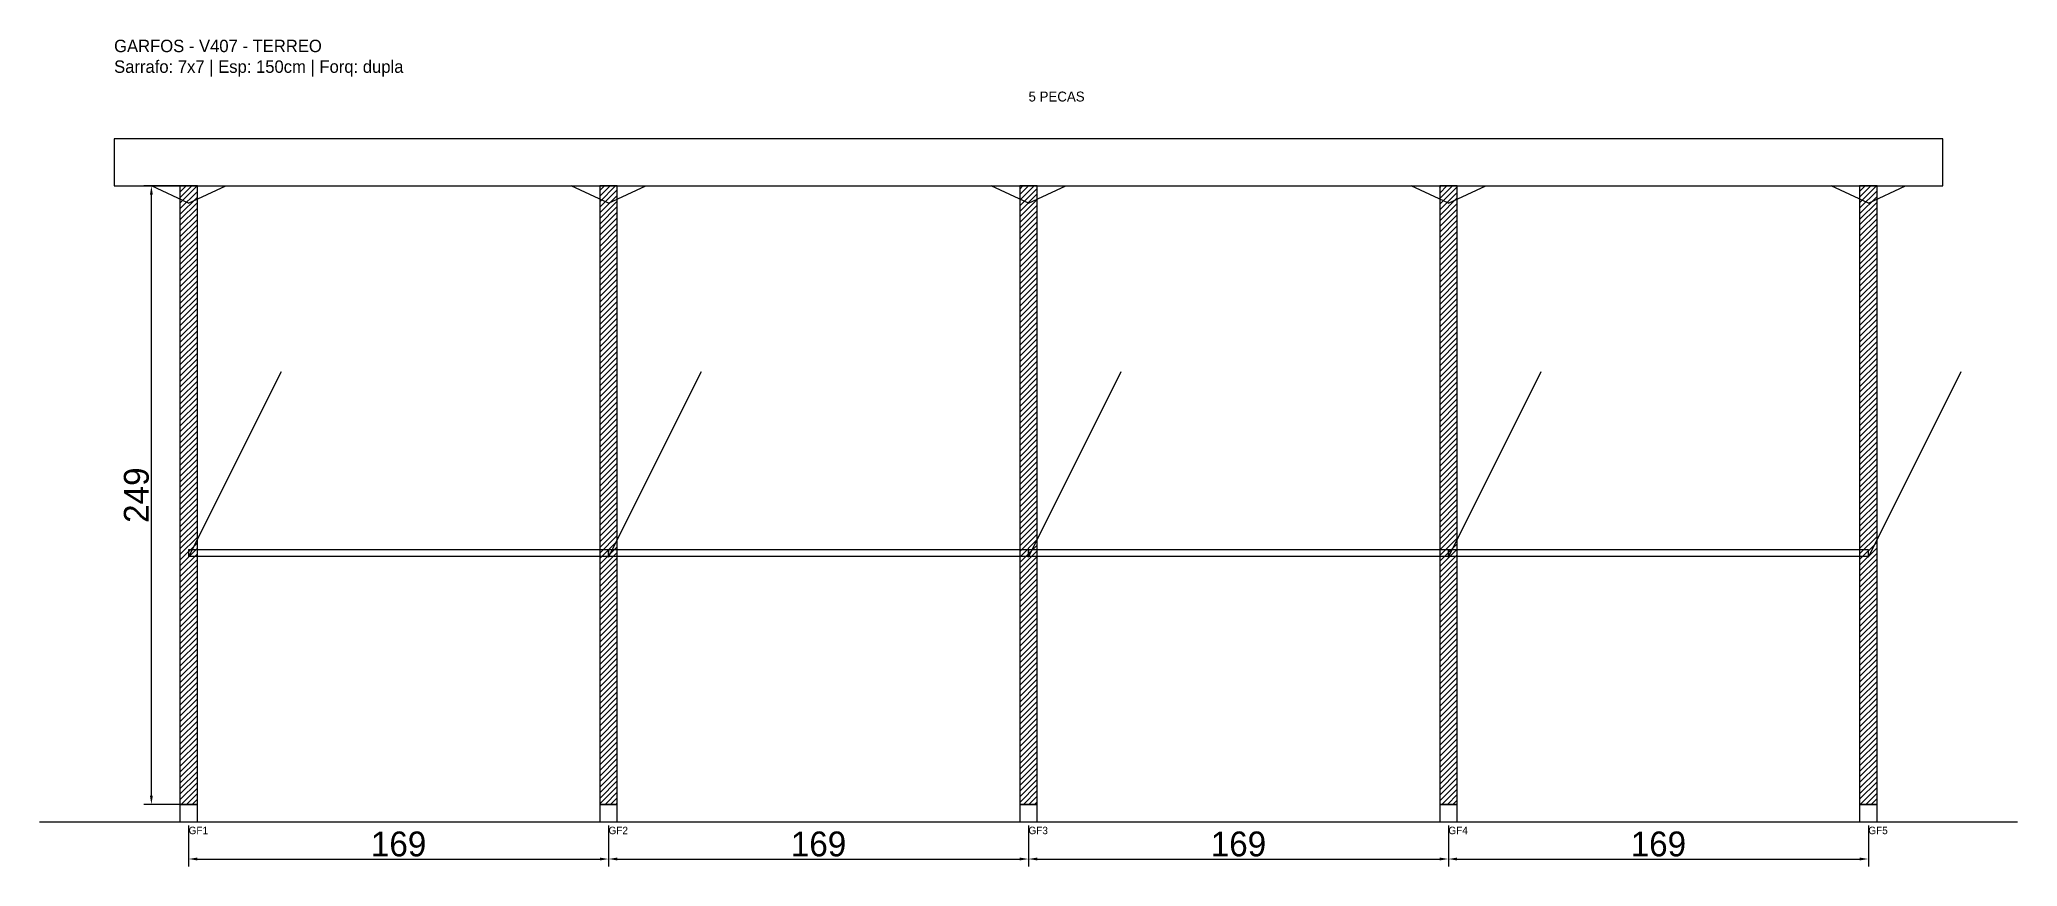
# Model space of a CAD drawing. Header units: metres. Extents: x -30 to 766, y -25 to 308.
import ezdxf

# ---------------------------------------------------------------- set-up
doc = ezdxf.new("R2010")
doc.units = ezdxf.units.M
for name, color, linetype in [('BARRA_ANCORAGEM', 1, 'Continuous'), ('COTA', 241, 'Continuous'), ('GARFOS OK', 3, 'Continuous'), ('NOME DA VIGA', 6, 'Continuous'), ('SARR_7x7', 40, 'Continuous'), ('TIRAS REESCORAMENTO', 252, 'Continuous'), ('VIGAS', 3, 'Continuous')]:
    doc.layers.add(name, color=color, linetype=linetype)
doc.dimstyles.new('EZ DXF', dxfattribs={"dimtxt": 10, "dimasz": 3.5, "dimexe": 3, "dimexo": 1.5, "dimgap": 1, "dimtad": 1, "dimdec": 1, "dimdsep": 46, "dimcen": 2.5, "dimazin": 3, "dimtfac": 1, "dimtmove": 0, "dimatfit": 3})

msp = doc.modelspace()

# ---------------------------------------------------------------- hatches: boundary and pattern name
at = {"layer": 'COTA'}
h = msp.add_hatch(dxfattribs=at)
h.set_pattern_fill('ANSI31', scale=0.5)
h.paths.add_polyline_path([(26.5, 0), (33.5, 0), (33.5, 249), (26.5, 249)])
h = msp.add_hatch(dxfattribs=at)
h.set_pattern_fill('ANSI31', scale=0.5)
h.paths.add_polyline_path([(195.5, 0), (202.5, 0), (202.5, 249), (195.5, 249)])
h = msp.add_hatch(dxfattribs=at)
h.set_pattern_fill('ANSI31', scale=0.5)
h.paths.add_polyline_path([(364.5, 0), (371.5, 0), (371.5, 249), (364.5, 249)])
h = msp.add_hatch(dxfattribs=at)
h.set_pattern_fill('ANSI31', scale=0.5)
h.paths.add_polyline_path([(533.5, 0), (540.5, 0), (540.5, 249), (533.5, 249)])
h = msp.add_hatch(dxfattribs=at)
h.set_pattern_fill('ANSI31', scale=0.5)
h.paths.add_polyline_path([(702.5, 0), (709.5, 0), (709.5, 249), (702.5, 249)])

# ---------------------------------------------------------------- linework, layer by layer
at = {"layer": 'BARRA_ANCORAGEM'}
for p, q in [((30, 99.6), (67.35, 174.3)), ((199, 99.6), (236.35, 174.3)), ((368, 99.6), (405.35, 174.3)), ((537, 99.6), (574.35, 174.3)), ((706, 99.6), (743.35, 174.3))]:
    msp.add_line(p, q, dxfattribs=at)
at = {"layer": 'GARFOS OK'}
for p, q in [((30, 242), (15, 249)), ((15, 249), (45, 249)), ((30, 242), (45, 249)), ((199, 242), (184, 249)), ((184, 249), (214, 249)), ((199, 242), (214, 249)), ((368, 242), (353, 249)), ((353, 249), (383, 249)), ((368, 242), (383, 249)), ((537, 242), (522, 249)), ((522, 249), (552, 249)), ((537, 242), (552, 249)), ((706, 242), (691, 249)), ((691, 249), (721, 249)), ((706, 242), (721, 249))]:
    msp.add_line(p, q, dxfattribs=at)
at = {"layer": 'GARFOS OK', "linetype": 'CONTINUOUS'}
msp.add_line((-30, -7), (766, -7), dxfattribs=at)
at = {"layer": 'GARFOS OK'}
for points in [[(26.5, 0), (33.5, 0), (33.5, 249), (26.5, 249), (26.5, 0)], [(195.5, 0), (202.5, 0), (202.5, 249), (195.5, 249), (195.5, 0)], [(364.5, 0), (371.5, 0), (371.5, 249), (364.5, 249), (364.5, 0)], [(533.5, 0), (540.5, 0), (540.5, 249), (533.5, 249), (533.5, 0)], [(702.5, 0), (709.5, 0), (709.5, 249), (702.5, 249), (702.5, 0)]]:
    msp.add_lwpolyline(points, dxfattribs=at)
at = {"layer": 'SARR_7x7'}
for points in [[(26.5, -7), (33.5, -7), (33.5, 0), (26.5, 0), (26.5, -7)], [(195.5, -7), (202.5, -7), (202.5, 0), (195.5, 0), (195.5, -7)], [(364.5, -7), (371.5, -7), (371.5, 0), (364.5, 0), (364.5, -7)], [(533.5, -7), (540.5, -7), (540.5, 0), (533.5, 0), (533.5, -7)], [(702.5, -7), (709.5, -7), (709.5, 0), (702.5, 0), (702.5, -7)]]:
    msp.add_lwpolyline(points, dxfattribs=at)
at = {"layer": 'TIRAS REESCORAMENTO'}
for points in [[(30, 100), (199, 100), (199, 102.5), (30, 102.5), (30, 100)], [(199, 100), (368, 100), (368, 102.5), (199, 102.5), (199, 100)], [(368, 100), (537, 100), (537, 102.5), (368, 102.5), (368, 100)], [(537, 100), (706, 100), (706, 102.5), (537, 102.5), (537, 100)]]:
    msp.add_lwpolyline(points, dxfattribs=at)
at = {"layer": 'VIGAS'}
msp.add_lwpolyline([(0, 249), (736, 249), (736, 268), (0, 268), (0, 249)], dxfattribs=at)

# ---------------------------------------------------------------- texts
at = {"layer": 'NOME DA VIGA'}
for s, height, p in [('5 PECAS', 4, (368, 283)), ('GF1', 3, (30, -12)), ('GF2', 3, (199, -12)), ('GF3', 3, (368, -12)), ('GF4', 3, (537, -12)), ('GF5', 3, (706, -12))]:
    msp.add_text(s, height=height, dxfattribs=at).set_placement(p)
at = {"layer": 'NOME DA VIGA', "insert": (0, 293), "char_height": 5, "attachment_point": 7}
msp.add_mtext('GARFOS - V407 - TERREO\\PSarrafo: 7x7 | Esp: 150cm | Forq: dupla', dxfattribs=at)

# ---------------------------------------------------------------- dimensions: what is measured, and where the dimension line sits
at = {"layer": 'COTA'}
msp.add_linear_dim(base=(15, 0), p1=(30, 0), p2=(30, 249), angle=90, dimstyle='EZ DXF', dxfattribs=at).render()
for base, p1, p2 in [((30, -22), (30, -7), (199, -7)), ((199, -22), (199, -7), (368, -7)), ((368, -22), (368, -7), (537, -7)), ((537, -22), (537, -7), (706, -7))]:
    msp.add_linear_dim(base=base, p1=p1, p2=p2, dimstyle='EZ DXF', dxfattribs=at).render()

doc.saveas('drawing.dxf')
